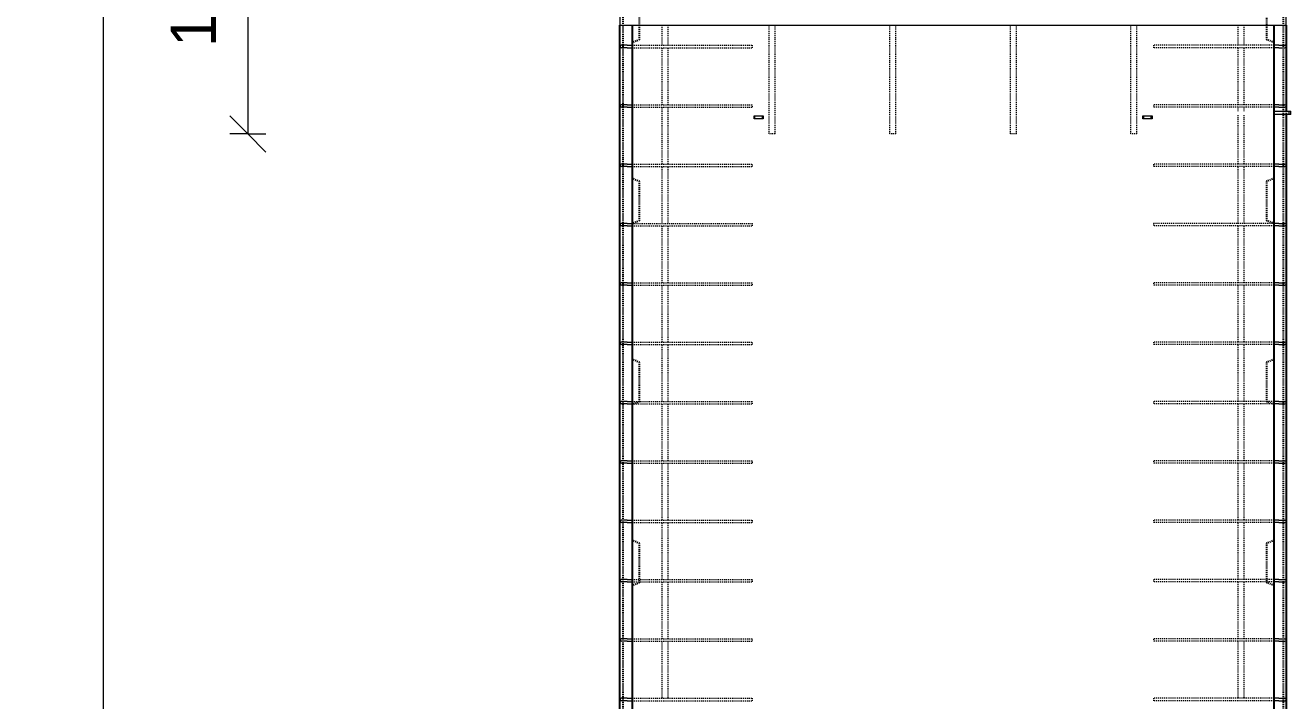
# Model space of a CAD drawing. Header units: millimetres. Extents: x -9471 to 9984, y -2794 to 13196.
# Drawn here: x -4711 to -514, y 4821 to 7060 of the extents above; entities that cross this region are included whole.
import ezdxf

# ---------------------------------------------------------------- set-up
doc = ezdxf.new("R2010")
doc.units = ezdxf.units.MM
doc.linetypes.add('Dash', pattern=[6.36, 3.18, -3.18])
for name, color, linetype, lineweight in [('A-ANNO-DIMS', 211, 'Continuous', 9), ('A-ANNO-DIMS-60', 211, 'Continuous', 9), ('A-GENM', 13, 'Continuous', 18), ('A-WALL', 113, 'Continuous', 25), ('A-WALL-HDLN', 110, 'Dash', 25), ('S-BEAM', 12, 'Continuous', 18), ('S-RBAR', 171, 'Continuous', 18)]:
    doc.layers.add(name, color=color, linetype=linetype, lineweight=lineweight)
doc.styles.add('Nirmala UI Semilight', font='NirmalaS.ttf', dxfattribs={"height": 150})
doc.dimstyles.new('Arrow_Filled_-_2_5_NI_UI_1', dxfattribs={"dimscale": 304.8, "dimtxt": 157.104592, "dimasz": 0.393701, "dimexe": 0.19685, "dimexo": 0.0625, "dimgap": 0.19685, "dimtad": 1, "dimdec": 0, "dimzin": 0, "dimdsep": 46, "dimtxsty": 'Nirmala UI Semilight', "dimblk1": 'OBLIQUE', "dimblk2": 'OBLIQUE', "dimsah": 1, "dimcen": 0.09, "dimazin": 0, "dimtfac": 1, "dimtdec": 4, "dimtix": 1, "dimtmove": 0, "dimatfit": 3, "dimfxl": 0.19685, "dimfxlon": 1, "dimtvp": 1, "dimtolj": 1, "dimtzin": 0, "dimarcsym": 2})

# ---------------------------------------------------------------- blocks, each defined once
blk = doc.blocks.new('RR spread anchor face based - RR-SA-2_5-150-1876458-Elevation Front')
at = {"layer": 'A-GENM'}
for p, q in [((-1003.5, 6759.9), (-1001, 6759.9)), ((-1003.5, 6749.9), (-1003.5, 6759.9)), ((-1001, 6759.9), (-976, 6759.9)), ((-1001, 6749.9), (-1001, 6759.9)), ((-976, 6759.9), (-973.5, 6759.9)), ((-976, 6749.9), (-976, 6759.9)), ((-973.5, 6759.9), (-973.5, 6749.9)), ((-1001, 6749.9), (-1003.5, 6749.9)), ((-976, 6749.9), (-1001, 6749.9)), ((-973.5, 6749.9), (-976, 6749.9))]:
    blk.add_line(p, q, dxfattribs=at)
blk = doc.blocks.new('RR spread anchor face based - RR-SA-3_0-200-1726827-Elevation Front')
at = {"layer": 'A-GENM'}
for p, q in [((-568.5, -460.1), (-518.5, -460.1)), ((-518.5, -460.1), (-513.5, -460.1)), ((-518.5, -470.1), (-518.5, -460.1)), ((-513.5, -470.1), (-513.5, -460.1)), ((-518.5, -470.1), (-568.5, -470.1)), ((-513.5, -470.1), (-518.5, -470.1))]:
    blk.add_line(p, q, dxfattribs=at)
blk = doc.blocks.new('M_Rectangular Corbel - M_Rectangular Corbel-2619637-Elevation Front')
at = {"layer": 'S-BEAM'}
for p, q in [((-2738.5, 7425), (-2738.5, 7060)), ((-528.5, 7425), (-2738.5, 7425)), ((-528.5, 7060), (-528.5, 7425)), ((-2738.5, 7060), (-528.5, 7060))]:
    blk.add_line(p, q, dxfattribs=at)
blk = doc.blocks.new('DIMBLOCK27-Elevation Front')
at = {"layer": 'A-ANNO-DIMS-60'}
for p, q in [((-3973.3, 7700), (-4033.3, 7760)), ((-3973.3, 7700), (-4033.3, 7700)), ((-3973.3, 7700), (-3973.3, 6700)), ((-3973.3, 7700), (-3913.3, 7640)), ((-3973.3, 7700), (-3913.3, 7700)), ((-3973.3, 6700), (-4033.3, 6760)), ((-3973.3, 6700), (-4033.3, 6700)), ((-3973.3, 6700), (-3913.3, 6640)), ((-3973.3, 6700), (-3913.3, 6700))]:
    blk.add_line(p, q, dxfattribs=at)
at = {"layer": 'A-ANNO-DIMS-60', "color": 0, "insert": (-4229, 6988.6), "char_height": 150, "width": 507.305, "attachment_point": 1, "rotation": 90, "line_spacing_factor": 1.142579, "style": 'Nirmala UI Semilight'}
blk.add_mtext('1000', dxfattribs=at)
blk = doc.blocks.new('_Oblique')
at = {"color": 0, "linetype": 'ByBlock', "lineweight": -2}
blk.add_line((-0.5, -0.5), (0.5, 0.5), dxfattribs=at)
blk = doc.blocks.new('DIMBLOCK29-Elevation Front')
at = {"layer": 'A-ANNO-DIMS-60'}
for p, q in [((-4453.3, 7700), (-4513.3, 7760)), ((-4453.3, 7700), (-4513.3, 7700)), ((-4453.3, 7700), (-4453.3, -1365)), ((-4453.3, 7700), (-4393.3, 7640)), ((-4453.3, 7700), (-4393.3, 7700)), ((-4453.3, -1365), (-4513.3, -1305)), ((-4453.3, -1365), (-4513.3, -1365)), ((-4453.3, -1365), (-4393.3, -1425)), ((-4453.3, -1365), (-4393.3, -1365))]:
    blk.add_line(p, q, dxfattribs=at)
at = {"layer": 'A-ANNO-DIMS-60', "color": 0, "insert": (-4709, 2939), "char_height": 150, "width": 548.438, "attachment_point": 1, "rotation": 90, "line_spacing_factor": 1.142579, "style": 'Nirmala UI Semilight'}
blk.add_mtext('9065', dxfattribs=at)

msp = doc.modelspace()

# ---------------------------------------------------------------- linework, layer by layer
at = {"layer": 'A-WALL'}
for p, q in [((-2738.5, 6990), (-2738.5, 7060)), ((-2698.5, 7060), (-2698.5, -1395)), ((-568.5, -1395), (-568.5, 7060)), ((-528.5, 7060), (-528.5, 6990)), ((-2738.5, 6793.3), (-2738.5, 6989.3)), ((-528.5, 6989.3), (-528.5, 6793.3)), ((-2738.5, 6596.5), (-2738.5, 6792.5)), ((-528.5, 6792.5), (-528.5, 6774.9)), ((-528.5, 6764.9), (-528.5, 6596.5)), ((-2738.5, 6399.7), (-2738.5, 6595.7)), ((-528.5, 6595.7), (-528.5, 6399.7)), ((-2738.5, 6202.9), (-2738.5, 6399)), ((-528.5, 6399), (-528.5, 6202.9)), ((-2738.5, 6006.2), (-2738.5, 6202.2)), ((-528.5, 6202.2), (-528.5, 6006.2)), ((-2738.5, 5809.4), (-2738.5, 6005.4)), ((-528.5, 6005.4), (-528.5, 5809.4)), ((-2738.5, 5612.6), (-2738.5, 5808.6)), ((-528.5, 5808.6), (-528.5, 5612.6)), ((-2738.5, 5415.8), (-2738.5, 5611.8)), ((-528.5, 5611.8), (-528.5, 5415.8)), ((-2738.5, 5219), (-2738.5, 5415.1)), ((-528.5, 5415.1), (-528.5, 5219)), ((-2738.5, 5022.3), (-2738.5, 5218.3)), ((-528.5, 5218.3), (-528.5, 5022.3)), ((-2738.5, 4825.5), (-2738.5, 5021.5)), ((-528.5, 5021.5), (-528.5, 4825.5)), ((-2738.5, 4628.7), (-2738.5, 4824.7)), ((-528.5, 4824.7), (-528.5, 4628.7))]:
    msp.add_line(p, q, dxfattribs=at)
at = {"layer": 'A-WALL-HDLN'}
for p, q in [((-2728.5, 3720), (-2728.5, 7660)), ((-538.5, 7660), (-538.5, 3720)), ((-2673.5, 7012.5), (-2673.5, 7142.5)), ((-593.5, 7142.5), (-593.5, 7012.5)), ((-2673.5, 7012.5), (-2698.5, 7002.5)), ((-568.5, 7002.5), (-593.5, 7012.5)), ((-528.5, 6774.9), (-528.5, 6764.9)), ((-2673.5, 6542.5), (-2698.5, 6552.5)), ((-568.5, 6552.5), (-593.5, 6542.5)), ((-2673.5, 6412.5), (-2673.5, 6542.5)), ((-593.5, 6542.5), (-593.5, 6412.5)), ((-2673.5, 6412.5), (-2698.5, 6402.5)), ((-568.5, 6402.5), (-593.5, 6412.5)), ((-2673.5, 5942.5), (-2698.5, 5952.5)), ((-2673.5, 5812.5), (-2673.5, 5942.5)), ((-568.5, 5952.5), (-593.5, 5942.5)), ((-593.5, 5942.5), (-593.5, 5812.5)), ((-2673.5, 5812.5), (-2698.5, 5802.5)), ((-568.5, 5802.5), (-593.5, 5812.5)), ((-2673.5, 5342.5), (-2698.5, 5352.5)), ((-2673.5, 5212.5), (-2673.5, 5342.5)), ((-568.5, 5352.5), (-593.5, 5342.5)), ((-593.5, 5342.5), (-593.5, 5212.5)), ((-2673.5, 5212.5), (-2698.5, 5202.5)), ((-568.5, 5202.5), (-593.5, 5212.5))]:
    msp.add_line(p, q, dxfattribs=at)
at = {"layer": 'S-RBAR', "linetype": 'Dash'}
for p, q in [((-2599, 6993.7), (-2599, 7060)), ((-2579, 6993.7), (-2579, 7060)), ((-2243.6, 6700), (-2243.6, 7060)), ((-2223.6, 6700), (-2223.6, 7060)), ((-1843.4, 6700), (-1843.4, 7060)), ((-1823.4, 6700), (-1823.4, 7060)), ((-1443.4, 6700), (-1443.4, 7060)), ((-1423.4, 6700), (-1423.4, 7060)), ((-1043.4, 6700), (-1043.4, 7060)), ((-1023.4, 6700), (-1023.4, 7060)), ((-688, 6993.7), (-688, 7060)), ((-668, 6993.7), (-668, 7060)), ((-2698.5, 6993.7), (-2298.5, 6993.7)), ((-2698.5, 6985.7), (-2298.5, 6985.7)), ((-2599, 6796.9), (-2599, 6985.7)), ((-2579, 6796.9), (-2579, 6985.7)), ((-2298.5, 6985.7), (-2298.5, 6993.7)), ((-568.6, 6993.7), (-968.5, 6993.7)), ((-968.5, 6993.7), (-968.5, 6985.7)), ((-568.6, 6985.7), (-968.5, 6985.7)), ((-688, 6796.9), (-688, 6985.7)), ((-668, 6796.9), (-668, 6985.7)), ((-2698.5, 6796.9), (-2298.5, 6796.9)), ((-2698.5, 6788.9), (-2298.5, 6788.9)), ((-2599, 6600.1), (-2599, 6788.9)), ((-2579, 6600.1), (-2579, 6788.9)), ((-2298.5, 6788.9), (-2298.5, 6796.9)), ((-568.6, 6796.9), (-968.5, 6796.9)), ((-968.5, 6796.9), (-968.5, 6788.9)), ((-568.6, 6788.9), (-968.5, 6788.9)), ((-688, 6774.9), (-688, 6788.9)), ((-688, 6600.1), (-688, 6764.9)), ((-668, 6774.9), (-668, 6788.9)), ((-668, 6600.1), (-668, 6764.9)), ((-2223.6, 6700), (-2243.6, 6700)), ((-1823.4, 6700), (-1843.4, 6700)), ((-1423.4, 6700), (-1443.4, 6700)), ((-1023.4, 6700), (-1043.4, 6700)), ((-2698.5, 6600.1), (-2298.5, 6600.1)), ((-2698.5, 6592.1), (-2298.5, 6592.1)), ((-2599, 6403.3), (-2599, 6592.1)), ((-2579, 6403.3), (-2579, 6592.1)), ((-2298.5, 6592.1), (-2298.5, 6600.1)), ((-568.6, 6600.1), (-968.5, 6600.1)), ((-968.5, 6600.1), (-968.5, 6592.1)), ((-568.6, 6592.1), (-968.5, 6592.1)), ((-688, 6403.3), (-688, 6592.1)), ((-668, 6403.3), (-668, 6592.1)), ((-2698.5, 6403.3), (-2696.6, 6403.3)), ((-2698.5, 6395.3), (-2298.5, 6395.3)), ((-2696.3, 6403.3), (-2298.5, 6403.3)), ((-2599, 6206.6), (-2599, 6395.3)), ((-2579, 6206.6), (-2579, 6395.3)), ((-2298.5, 6395.3), (-2298.5, 6403.3)), ((-570.8, 6403.3), (-968.5, 6403.3)), ((-968.5, 6403.3), (-968.5, 6395.3)), ((-568.6, 6395.3), (-968.5, 6395.3)), ((-688, 6206.6), (-688, 6395.3)), ((-668, 6206.6), (-668, 6395.3)), ((-568.6, 6403.3), (-570.5, 6403.3)), ((-2698.5, 6206.6), (-2298.5, 6206.6)), ((-2698.5, 6198.6), (-2298.5, 6198.6)), ((-2599, 6009.8), (-2599, 6198.6)), ((-2579, 6009.8), (-2579, 6198.6)), ((-2298.5, 6198.6), (-2298.5, 6206.6)), ((-568.6, 6206.6), (-968.5, 6206.6)), ((-968.5, 6206.6), (-968.5, 6198.6)), ((-568.6, 6198.6), (-968.5, 6198.6)), ((-688, 6009.8), (-688, 6198.6)), ((-668, 6009.8), (-668, 6198.6)), ((-2698.5, 6009.8), (-2298.5, 6009.8)), ((-2298.5, 6001.8), (-2298.5, 6009.8)), ((-568.6, 6009.8), (-968.5, 6009.8)), ((-968.5, 6009.8), (-968.5, 6001.8)), ((-2698.5, 6001.8), (-2298.5, 6001.8)), ((-2599, 5813), (-2599, 6001.8)), ((-2579, 5813), (-2579, 6001.8)), ((-568.6, 6001.8), (-968.5, 6001.8)), ((-688, 5813), (-688, 6001.8)), ((-668, 5813), (-668, 6001.8)), ((-2698.5, 5813), (-2298.5, 5813)), ((-2698.5, 5805), (-2692.4, 5805)), ((-2692.2, 5805), (-2298.5, 5805)), ((-2599, 5616.2), (-2599, 5805)), ((-2579, 5616.2), (-2579, 5805)), ((-2298.5, 5805), (-2298.5, 5813)), ((-568.6, 5813), (-968.5, 5813)), ((-968.5, 5813), (-968.5, 5805)), ((-574.9, 5805), (-968.5, 5805)), ((-688, 5616.2), (-688, 5805)), ((-668, 5616.2), (-668, 5805)), ((-568.6, 5805), (-574.7, 5805)), ((-2698.5, 5616.2), (-2298.5, 5616.2)), ((-2698.5, 5608.2), (-2298.5, 5608.2)), ((-2599, 5419.4), (-2599, 5608.2)), ((-2579, 5419.4), (-2579, 5608.2)), ((-2298.5, 5608.2), (-2298.5, 5616.2)), ((-568.6, 5616.2), (-968.5, 5616.2)), ((-968.5, 5616.2), (-968.5, 5608.2)), ((-568.6, 5608.2), (-968.5, 5608.2)), ((-688, 5419.4), (-688, 5608.2)), ((-668, 5419.4), (-668, 5608.2)), ((-2698.5, 5419.4), (-2298.5, 5419.4)), ((-2298.5, 5411.4), (-2298.5, 5419.4)), ((-568.6, 5419.4), (-968.5, 5419.4)), ((-968.5, 5419.4), (-968.5, 5411.4)), ((-2698.5, 5411.4), (-2298.5, 5411.4)), ((-2599, 5222.7), (-2599, 5411.4)), ((-2579, 5222.7), (-2579, 5411.4)), ((-568.6, 5411.4), (-968.5, 5411.4)), ((-688, 5222.7), (-688, 5411.4)), ((-668, 5222.7), (-668, 5411.4)), ((-2698.5, 5222.7), (-2298.5, 5222.7)), ((-2698.5, 5214.7), (-2298.5, 5214.7)), ((-2599, 5025.9), (-2599, 5214.7)), ((-2579, 5025.9), (-2579, 5214.7)), ((-2298.5, 5214.7), (-2298.5, 5222.7)), ((-568.6, 5222.7), (-968.5, 5222.7)), ((-968.5, 5222.7), (-968.5, 5214.7)), ((-568.6, 5214.7), (-968.5, 5214.7)), ((-688, 5025.9), (-688, 5214.7)), ((-668, 5025.9), (-668, 5214.7)), ((-2698.5, 5025.9), (-2298.5, 5025.9)), ((-2698.5, 5017.9), (-2298.5, 5017.9)), ((-2599, 4829.1), (-2599, 5017.9)), ((-2579, 4829.1), (-2579, 5017.9)), ((-2298.5, 5017.9), (-2298.5, 5025.9)), ((-568.6, 5025.9), (-968.5, 5025.9)), ((-968.5, 5025.9), (-968.5, 5017.9)), ((-568.6, 5017.9), (-968.5, 5017.9)), ((-688, 4829.1), (-688, 5017.9)), ((-668, 4829.1), (-668, 5017.9)), ((-2698.5, 4829.1), (-2298.5, 4829.1)), ((-2298.5, 4821.1), (-2298.5, 4829.1)), ((-568.6, 4829.1), (-968.5, 4829.1)), ((-968.5, 4829.1), (-968.5, 4821.1)), ((-2698.5, 4821.1), (-2298.5, 4821.1)), ((-568.6, 4821.1), (-968.5, 4821.1))]:
    msp.add_line(p, q, dxfattribs=at)
at = {"layer": 'S-RBAR'}
for p, q in [((-2714.5, 6993.7), (-2734.5, 6993.7)), ((-2714.5, 6985.7), (-2734.5, 6985.7)), ((-2714.5, 6993.7), (-2698.5, 6993.7)), ((-2714.5, 6985.7), (-2698.5, 6985.7)), ((-552.5, 6993.7), (-568.5, 6993.7)), ((-552.5, 6985.7), (-568.5, 6985.7)), ((-552.5, 6993.7), (-532.5, 6993.7)), ((-552.5, 6985.7), (-532.5, 6985.7)), ((-2714.5, 6796.9), (-2734.5, 6796.9)), ((-2714.5, 6788.9), (-2734.5, 6788.9)), ((-2714.5, 6796.9), (-2698.5, 6796.9)), ((-2714.5, 6788.9), (-2698.5, 6788.9)), ((-552.5, 6796.9), (-568.5, 6796.9)), ((-552.5, 6788.9), (-568.5, 6788.9)), ((-552.5, 6796.9), (-532.5, 6796.9)), ((-552.5, 6788.9), (-532.5, 6788.9)), ((-2714.5, 6600.1), (-2734.5, 6600.1)), ((-2714.5, 6592.1), (-2734.5, 6592.1)), ((-2714.5, 6600.1), (-2698.5, 6600.1)), ((-2714.5, 6592.1), (-2698.5, 6592.1)), ((-552.5, 6600.1), (-568.5, 6600.1)), ((-552.5, 6592.1), (-568.5, 6592.1)), ((-552.5, 6600.1), (-532.5, 6600.1)), ((-552.5, 6592.1), (-532.5, 6592.1)), ((-2714.5, 6403.3), (-2734.5, 6403.3)), ((-2714.5, 6395.3), (-2734.5, 6395.3)), ((-2714.5, 6403.3), (-2698.5, 6403.3)), ((-2714.5, 6395.3), (-2698.5, 6395.3)), ((-552.5, 6403.3), (-568.5, 6403.3)), ((-552.5, 6395.3), (-568.5, 6395.3)), ((-552.5, 6403.3), (-532.5, 6403.3)), ((-552.5, 6395.3), (-532.5, 6395.3)), ((-2714.5, 6206.6), (-2734.5, 6206.6)), ((-2714.5, 6198.6), (-2734.5, 6198.6)), ((-2714.5, 6206.6), (-2698.5, 6206.6)), ((-2714.5, 6198.6), (-2698.5, 6198.6)), ((-552.5, 6206.6), (-568.5, 6206.6)), ((-552.5, 6198.6), (-568.5, 6198.6)), ((-552.5, 6206.6), (-532.5, 6206.6)), ((-552.5, 6198.6), (-532.5, 6198.6)), ((-2714.5, 6009.8), (-2734.5, 6009.8)), ((-2714.5, 6009.8), (-2698.5, 6009.8)), ((-552.5, 6009.8), (-568.5, 6009.8)), ((-552.5, 6009.8), (-532.5, 6009.8)), ((-2714.5, 6001.8), (-2734.5, 6001.8)), ((-2714.5, 6001.8), (-2698.5, 6001.8)), ((-552.5, 6001.8), (-568.5, 6001.8)), ((-552.5, 6001.8), (-532.5, 6001.8)), ((-2714.5, 5813), (-2734.5, 5813)), ((-2714.5, 5805), (-2734.5, 5805)), ((-2714.5, 5813), (-2698.5, 5813)), ((-2714.5, 5805), (-2698.5, 5805)), ((-552.5, 5813), (-568.5, 5813)), ((-552.5, 5805), (-568.5, 5805)), ((-552.5, 5813), (-532.5, 5813)), ((-552.5, 5805), (-532.5, 5805)), ((-2714.5, 5616.2), (-2734.5, 5616.2)), ((-2714.5, 5608.2), (-2734.5, 5608.2)), ((-2714.5, 5616.2), (-2698.5, 5616.2)), ((-2714.5, 5608.2), (-2698.5, 5608.2)), ((-552.5, 5616.2), (-568.5, 5616.2)), ((-552.5, 5608.2), (-568.5, 5608.2)), ((-552.5, 5616.2), (-532.5, 5616.2)), ((-552.5, 5608.2), (-532.5, 5608.2)), ((-2714.5, 5419.4), (-2734.5, 5419.4)), ((-2714.5, 5419.4), (-2698.5, 5419.4)), ((-552.5, 5419.4), (-568.5, 5419.4)), ((-552.5, 5419.4), (-532.5, 5419.4)), ((-2714.5, 5411.4), (-2734.5, 5411.4)), ((-2714.5, 5411.4), (-2698.5, 5411.4)), ((-552.5, 5411.4), (-568.5, 5411.4)), ((-552.5, 5411.4), (-532.5, 5411.4)), ((-2714.5, 5222.7), (-2734.5, 5222.7)), ((-2714.5, 5214.7), (-2734.5, 5214.7)), ((-2714.5, 5222.7), (-2698.5, 5222.7)), ((-2714.5, 5214.7), (-2698.5, 5214.7)), ((-552.5, 5222.7), (-568.5, 5222.7)), ((-552.5, 5214.7), (-568.5, 5214.7)), ((-552.5, 5222.7), (-532.5, 5222.7)), ((-552.5, 5214.7), (-532.5, 5214.7)), ((-2714.5, 5025.9), (-2734.5, 5025.9)), ((-2714.5, 5017.9), (-2734.5, 5017.9)), ((-2714.5, 5025.9), (-2698.5, 5025.9)), ((-2714.5, 5017.9), (-2698.5, 5017.9)), ((-552.5, 5025.9), (-568.5, 5025.9)), ((-552.5, 5017.9), (-568.5, 5017.9)), ((-552.5, 5025.9), (-532.5, 5025.9)), ((-552.5, 5017.9), (-532.5, 5017.9)), ((-2714.5, 4829.1), (-2734.5, 4829.1)), ((-2714.5, 4829.1), (-2698.5, 4829.1)), ((-552.5, 4829.1), (-568.5, 4829.1)), ((-552.5, 4829.1), (-532.5, 4829.1)), ((-2714.5, 4821.1), (-2734.5, 4821.1)), ((-2714.5, 4821.1), (-2698.5, 4821.1)), ((-552.5, 4821.1), (-568.5, 4821.1)), ((-552.5, 4821.1), (-532.5, 4821.1))]:
    msp.add_line(p, q, dxfattribs=at)
for centre, start, end in [((-2734.5, 6989.7), 90, 270), ((-532.5, 6989.7), 270, 90), ((-2734.5, 6792.9), 90, 270), ((-532.5, 6792.9), 270, 90), ((-2734.5, 6596.1), 90, 270), ((-532.5, 6596.1), 270, 90), ((-2734.5, 6399.3), 90, 270), ((-532.5, 6399.3), 270, 90), ((-2734.5, 6202.6), 90, 270), ((-532.5, 6202.6), 270, 90), ((-2734.5, 6005.8), 90, 270), ((-532.5, 6005.8), 270, 90), ((-2734.5, 5809), 90, 270), ((-532.5, 5809), 270, 90), ((-2734.5, 5612.2), 90, 270), ((-532.5, 5612.2), 270, 90), ((-2734.5, 5415.4), 90, 270), ((-532.5, 5415.4), 270, 90), ((-2734.5, 5218.7), 90, 270), ((-532.5, 5218.7), 270, 90), ((-2734.5, 5021.9), 90, 270), ((-532.5, 5021.9), 270, 90), ((-2734.5, 4825.1), 90, 270), ((-532.5, 4825.1), 270, 90)]:
    msp.add_arc(centre, 4, start, end, dxfattribs=at)

# ---------------------------------------------------------------- block references
at = {"layer": 'A-GENM'}
for name, p in [('RR spread anchor face based - RR-SA-2_5-150-1876458-Elevation Front', (-1290, 0)), ('RR spread anchor face based - RR-SA-2_5-150-1876458-Elevation Front', (0, 0)), ('RR spread anchor face based - RR-SA-3_0-200-1726827-Elevation Front', (0, 7235))]:
    msp.add_blockref(name, p, dxfattribs=at)
at = {"layer": 'S-BEAM'}
msp.add_blockref('M_Rectangular Corbel - M_Rectangular Corbel-2619637-Elevation Front', (0, 0), dxfattribs=at)

# ---------------------------------------------------------------- dimensions: what is measured, and where the dimension line sits
at = {"layer": 'A-ANNO-DIMS'}
for base, p1, p2, override, picture, middle in [((-4453.3, -1365), (-4393.3, 7700), (-4393.3, -1365), {"dimpost": '<>', "dimfxl": 9065}, 'DIMBLOCK29-Elevation Front', (-4590.9, 3167.5)), ((-3973.3, 6700), (-3913.3, 7700), (-3913.3, 6700), {"dimpost": '<>', "dimfxl": 1000}, 'DIMBLOCK27-Elevation Front', (-4111.3, 7200))]:
    dim = msp.add_linear_dim(base=base, p1=p1, p2=p2, angle=90, dimstyle='Arrow_Filled_-_2_5_NI_UI_1', override=override, dxfattribs=at)
    dim.commit()
    dim.dimension.update_dxf_attribs({"geometry": picture, "text_midpoint": middle})

doc.saveas('drawing.dxf')
